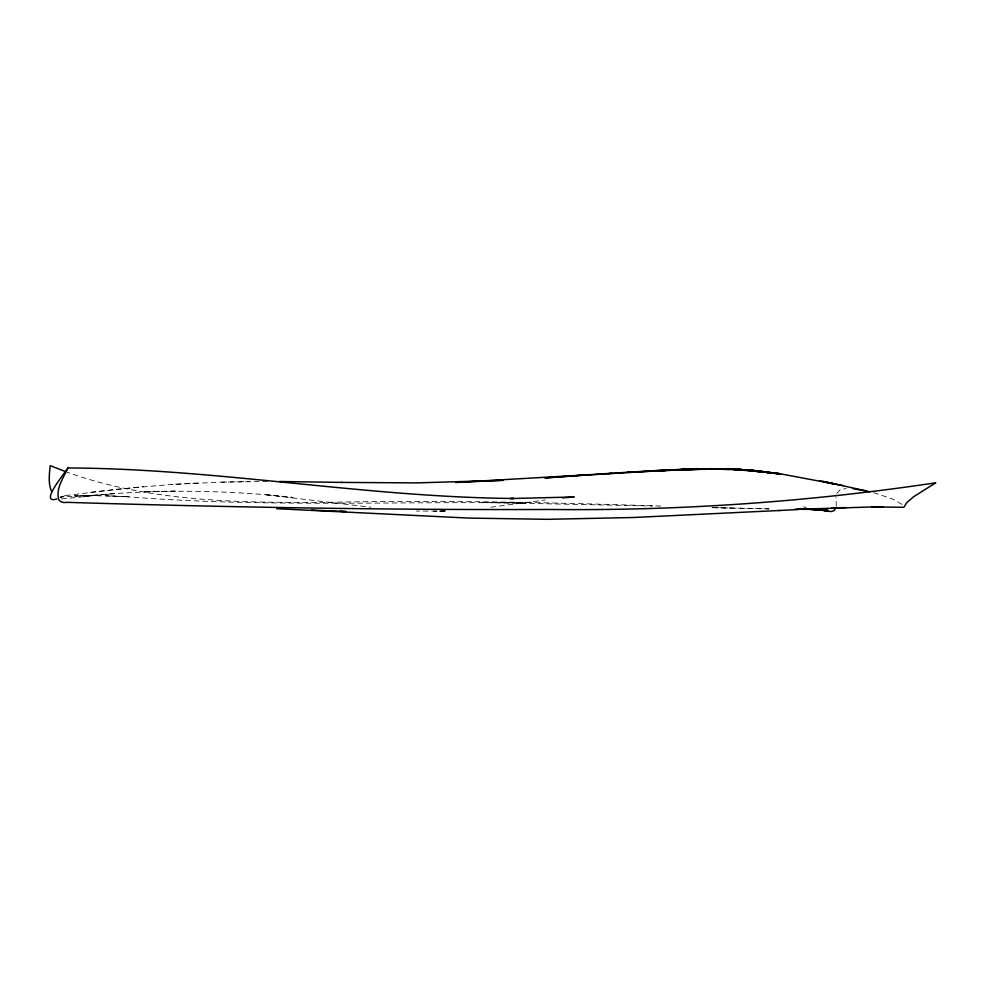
<?xml version="1.0" encoding="UTF-8"?>
<svg xmlns="http://www.w3.org/2000/svg" width="985" height="985" viewBox="0 0 985 985"><rect width="100%" height="100%" fill="white"/><g stroke="black" fill="none" stroke-linecap="round" stroke-linejoin="round"><path stroke-width="0.74" stroke-dasharray="4.92 3.69" d="M836.253 506.352L835.994 496.92M836.794 493.387L840.119 489.84L846.115 488.511M267.661 481.517L221.76 482.133L171.353 484.472L117.006 489.2L64.825 495.701L60.196 497.105L94.203 495.283L74.675 495.886L90.965 495.517L128.789 496.797L105.592 495.689L128.789 496.797M60.257 497.634L64.825 495.701M490.899 507.238L545.234 499.961M90.694 492.278L143.564 486.615M61.501 498.952L114.137 493.62L82.481 496.366C152.478 489.237 223.152 489.545 293.062 497.437L264.078 494.519L370.889 507.238M197.69 483.007L171.353 484.472M74.675 495.886L77.384 495.787M445.331 510.981L416.458 511.08M445.528 510.969L433.819 511.313L447.621 510.956M221.76 482.133L250.055 481.566M481.887 502.621L525.584 502.978C392.449 501.279 259.092 507.435 126.203 496.674M495.295 502.707L652.673 506.044M768.879 508.863L711.478 507.62L769.076 508.876M711.896 507.546L731.461 508.063M660.726 506.056C551.034 502.424 441.28 500.035 331.539 502.276C242.852 502.892 151.678 502.51 67.152 472.221M803.354 506.906L806.247 507.386M873.683 492.672L893.013 499.112L902.358 504.591M175.293 491.072L143.613 491.81L175.219 491.146"/><path stroke-width="1.48" d="M815.186 508.765L871.848 506.955L903.885 507.275L906.84 502.572L913.612 496.723L935.75 482.798C808.316 501.882 679.478 510.895 550.627 509.479C389.678 510.058 228.729 507.3 67.854 502.362L63.668 502.535L60.701 501.648L58.829 499.863C55.394 488.622 63.496 477.885 67.903 467.961C217.168 468.577 364.573 497.191 513.714 498.472L510.439 498.545L574.23 496.982L562.521 497.881M835.97 507.952L833.79 510.858L830.663 511.572L813.795 508.703M827.092 509.737L797.764 508.974M67.903 467.961C65.392 472.369 38.329 504.542 56.859 498.989M587.676 474.955L671.733 469.968L648.82 470.928L627.814 472.369L687.345 469.414L666.98 469.968L646.394 471.212L705.248 469.082L680.918 469.377L661.612 470.51L699.842 468.811L728.789 469.352M608.028 473.637L631.988 471.901M611.697 473.206L544.865 477.934L590.803 474.622L455.624 482.441L503.2 480.311L416.458 482.896L341.463 482.404M883.373 506.832L871.848 506.955M779.578 510.489L633.835 517.482L547.795 519.317L468.811 518.085L276.637 508.691M778.852 510.525L797.838 509.577M831.82 508.063L846.09 507.546M817.033 509.442L794.735 509.257M279.395 481.48L342.546 482.416M728.457 469.34L711.847 468.651L675.291 469.943L699.842 468.811L694.203 468.971L717.388 468.872L688.835 469.5L729.146 469.008L760.568 471.778L740.264 469.463L719.727 468.934L740.264 469.463L770.282 472.862L752.577 470.387L736.226 469.291L756.209 470.892L734.638 469.352L752.577 470.387L767.118 472.074L751.173 470.301L780.612 474.105L750.151 470.313L780.083 473.748L835.92 484.275L819.865 480.754M311.445 510.095L345.907 511.523L339.899 511.277M801.31 508.777L816.331 509.504M820.837 509.725L826.846 510.008L828.705 511.277M799.82 508.716L826.92 510.329L807.121 508.777M805.361 508.703L827.289 510.673L811.369 508.802M853.133 488.732L869.952 491.724M779.849 473.736L764.742 471.889L780.083 473.748M810.126 508.74L827.905 511.006L814.903 508.839M866.209 490.862L823.238 481.48M826.92 482.379L842.877 485.543M65.736 471.68L50.247 465.683C49.299 474.29 48.068 483.561 51.663 491.749M724.061 468.786L706.553 468.798L745.054 470.017L724.061 468.786"/></g></svg>
